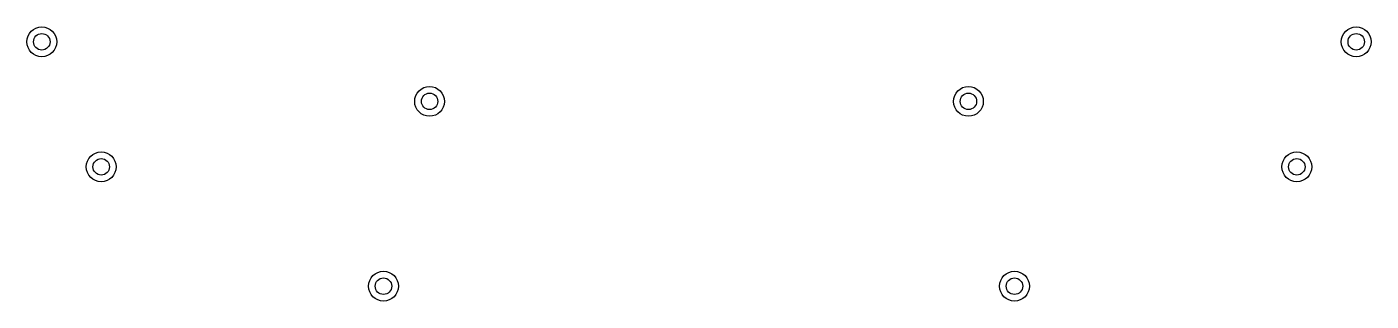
# Model space of a CAD drawing. Header units: millimetres. Extents: x 80 to 341, y -172 to -118.
import ezdxf

# ---------------------------------------------------------------- set-up
doc = ezdxf.new("R2010")
doc.units = ezdxf.units.MM

msp = doc.modelspace()

# ---------------------------------------------------------------- linework, layer by layer
for centre, radius in [((82.61, -121.29), 2.9), ((82.61, -121.29), 1.6), ((338.31, -121.29), 2.9), ((338.31, -121.29), 1.6), ((158.05, -132.88), 2.9), ((262.87, -132.88), 2.9), ((158.05, -132.88), 1.6), ((262.87, -132.88), 1.6), ((94.17, -145.61), 2.9), ((326.75, -145.61), 2.9), ((94.17, -145.61), 1.6), ((326.75, -145.61), 1.6), ((149.08, -168.83), 2.9), ((149.08, -168.83), 1.6), ((271.83, -168.83), 2.9), ((271.83, -168.83), 1.6)]:
    msp.add_circle(centre, radius)

doc.saveas('drawing.dxf')
